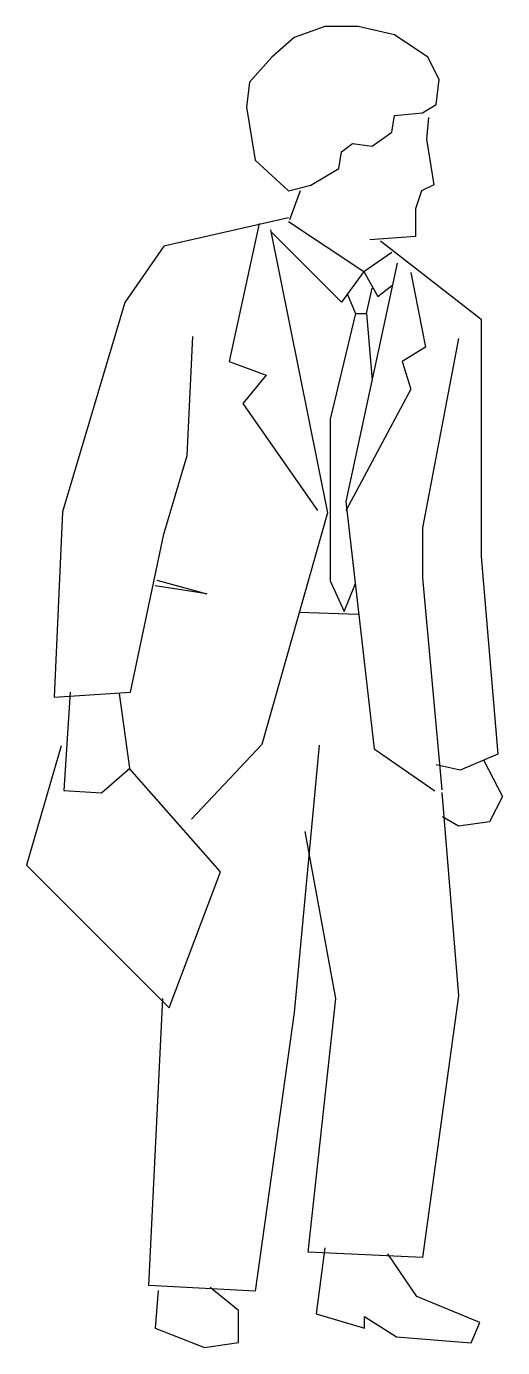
# Model space of a CAD drawing. Extents: x 11044 to 11638, y 18568 to 20219.
import ezdxf

# ---------------------------------------------------------------- set-up
doc = ezdxf.new("R2010")
doc.units = 0
doc.header["$LTSCALE"] = 1270
doc.header["$MEASUREMENT"] = 0
doc.layers.get('0').update_dxf_attribs({"linetype": 'CONTINUOUS'})

msp = doc.modelspace()

# ---------------------------------------------------------------- linework, layer by layer
at = {"linetype": 'CONTINUOUS'}
for p, q in [((11416.5, 20218.5), (11378.2, 20204.6)), ((11458.2, 20218.5), (11416.5, 20218.5)), ((11503.5, 20208.1), (11458.2, 20218.5)), ((11378.2, 20204.6), (11350.4, 20180.3)), ((11545.2, 20180.3), (11503.5, 20208.1)), ((11350.4, 20180.3), (11322.5, 20148.9)), ((11559.2, 20152.4), (11545.2, 20180.3)), ((11555.7, 20121.1), (11559.2, 20152.4)), ((11322.5, 20148.9), (11319, 20117.6)), ((11538.3, 20110.7), (11555.7, 20121.1)), ((11319, 20117.6), (11329.5, 20051.5)), ((11500, 20086.3), (11503.5, 20107.2)), ((11503.5, 20107.2), (11538.3, 20110.7)), ((11546.1, 20104.6), (11543.4, 20077.5)), ((11475.6, 20068.9), (11500, 20086.3)), ((11437.4, 20061.9), (11451.3, 20072.4)), ((11451.3, 20072.4), (11475.6, 20068.9)), ((11543.4, 20077.5), (11552.4, 20020.5)), ((11433.9, 20041.1), (11437.4, 20061.9)), ((11329.5, 20051.5), (11371.2, 20013.2)), ((11399.1, 20020.2), (11433.9, 20041.1)), ((11552.4, 20020.5), (11537.2, 20013.3)), ((11371.2, 20013.2), (11399.1, 20020.2)), ((11386, 20013.3), (11372.5, 19977.1)), ((11537.2, 20013.3), (11529.8, 19990.7)), ((11529.8, 19990.7), (11529.8, 19956.3)), ((11371.2, 19979.3), (11215.7, 19944.1)), ((11334.6, 19972.2), (11297.1, 19800)), ((11371.2, 19974.9), (11465.2, 19912.3)), ((11348.6, 19964.5), (11420.1, 19610.9)), ((11437.4, 19874), (11350.4, 19961)), ((11529.8, 19956.3), (11472.9, 19951.8)), ((11215.7, 19944.1), (11166.9, 19873.5)), ((11486.1, 19950.6), (11611.7, 19853)), ((11507, 19922.7), (11442.8, 19625.2)), ((11465.2, 19912.3), (11500, 19936.7)), ((11465.2, 19912.3), (11437.4, 19874)), ((11465.2, 19912.3), (11482.6, 19881)), ((11524.1, 19911), (11542.2, 19817.9)), ((11468.7, 19860.1), (11475.6, 19891.4)), ((11482.6, 19881), (11500, 19894.9)), ((11166.9, 19873.5), (11089.1, 19612.2)), ((11444.3, 19884.5), (11454.8, 19860.1)), ((11454.8, 19860.1), (11423.4, 19727.9)), ((11454.8, 19860.1), (11468.7, 19860.1)), ((11468.7, 19860.1), (11475.6, 19776.6)), ((11611.7, 19853), (11611.7, 19556.4)), ((11244.7, 19682.7), (11251.9, 19831.1)), ((11583.5, 19828.8), (11538.3, 19592.1)), ((11542.2, 19817.9), (11513.2, 19799.8)), ((11297.1, 19800), (11343.2, 19782.8)), ((11513.2, 19799.8), (11524.1, 19765.5)), ((11343.2, 19782.8), (11314.3, 19747.5)), ((11524.1, 19765.5), (11442.8, 19613.5)), ((11314.3, 19747.5), (11407.3, 19613.6)), ((11423.4, 19727.9), (11423.4, 19526)), ((11215.7, 19584.1), (11244.7, 19682.7)), ((11442.8, 19625.2), (11478.1, 19315.9)), ((11089.1, 19612.2), (11078.7, 19380.7)), ((11420.1, 19610.9), (11337.8, 19321.5)), ((11538.3, 19592.1), (11538.3, 19529.5)), ((11174.1, 19386.9), (11215.7, 19584.1)), ((11611.7, 19556.4), (11632.6, 19309.5)), ((11206.8, 19526.9), (11269.2, 19509.8)), ((11423.4, 19526), (11440.8, 19487.7)), ((11538.3, 19529.5), (11562.6, 19265)), ((11269.2, 19509.8), (11205.1, 19519.7)), ((11440.8, 19487.7), (11454.8, 19522.5)), ((11384.3, 19486.9), (11458.4, 19484.2)), ((11078.7, 19380.7), (11174.1, 19386.9)), ((11098.9, 19386.8), (11090.8, 19263.9)), ((11173.1, 19291.9), (11160.4, 19385.1)), ((11087.6, 19319.8), (11044.3, 19170.6)), ((11337.8, 19321.5), (11250.1, 19228.4)), ((11409.5, 19320.7), (11378.2, 18986.6)), ((11478.1, 19315.9), (11553.9, 19263.5)), ((11585.5, 19289.6), (11555.7, 19295.9)), ((11632.6, 19309.5), (11585.5, 19289.6)), ((11614.8, 19301.6), (11638.3, 19256.4)), ((11137.8, 19261.2), (11173.1, 19291.9)), ((11286.6, 19162.5), (11172.6, 19291.8)), ((11090.8, 19263.9), (11137.8, 19261.2)), ((11562.6, 19261.5), (11583.5, 19007.5)), ((11638.3, 19256.4), (11622.1, 19224.7)), ((11583.3, 19219.4), (11563.3, 19231.1)), ((11430.4, 19004), (11392.1, 19212.8)), ((11622.1, 19224.7), (11583.3, 19219.4)), ((11044.3, 19170.6), (11222.3, 18992.5)), ((11222.3, 18992.5), (11286.6, 19162.5)), ((11197.2, 18645.6), (11214.6, 19004)), ((11395.6, 18687.3), (11430.4, 19004)), ((11583.5, 19007.5), (11538.3, 18680.4)), ((11378.2, 18986.6), (11329.5, 18638.6)), ((11538.3, 18680.4), (11395.6, 18687.3)), ((11416.5, 18692.6), (11405.7, 18610.4)), ((11531.3, 18632), (11495.1, 18685.3)), ((11329.5, 18638.6), (11197.2, 18645.6)), ((11208.6, 18639.5), (11205, 18592.5)), ((11308.9, 18614.2), (11273.6, 18643.1)), ((11610, 18599.5), (11531.3, 18632)), ((11308.9, 18574.4), (11308.9, 18614.2)), ((11405.7, 18610.4), (11466.2, 18592.3)), ((11466.2, 18606.7), (11506, 18581.4)), ((11466.2, 18592.3), (11466.2, 18606.7)), ((11205, 18592.5), (11266.4, 18568.1)), ((11599.1, 18574.2), (11610, 18599.5)), ((11266.4, 18568.1), (11308.9, 18574.4)), ((11506, 18581.4), (11599.1, 18574.2))]:
    msp.add_line(p, q, dxfattribs=at)

doc.saveas('drawing.dxf')
